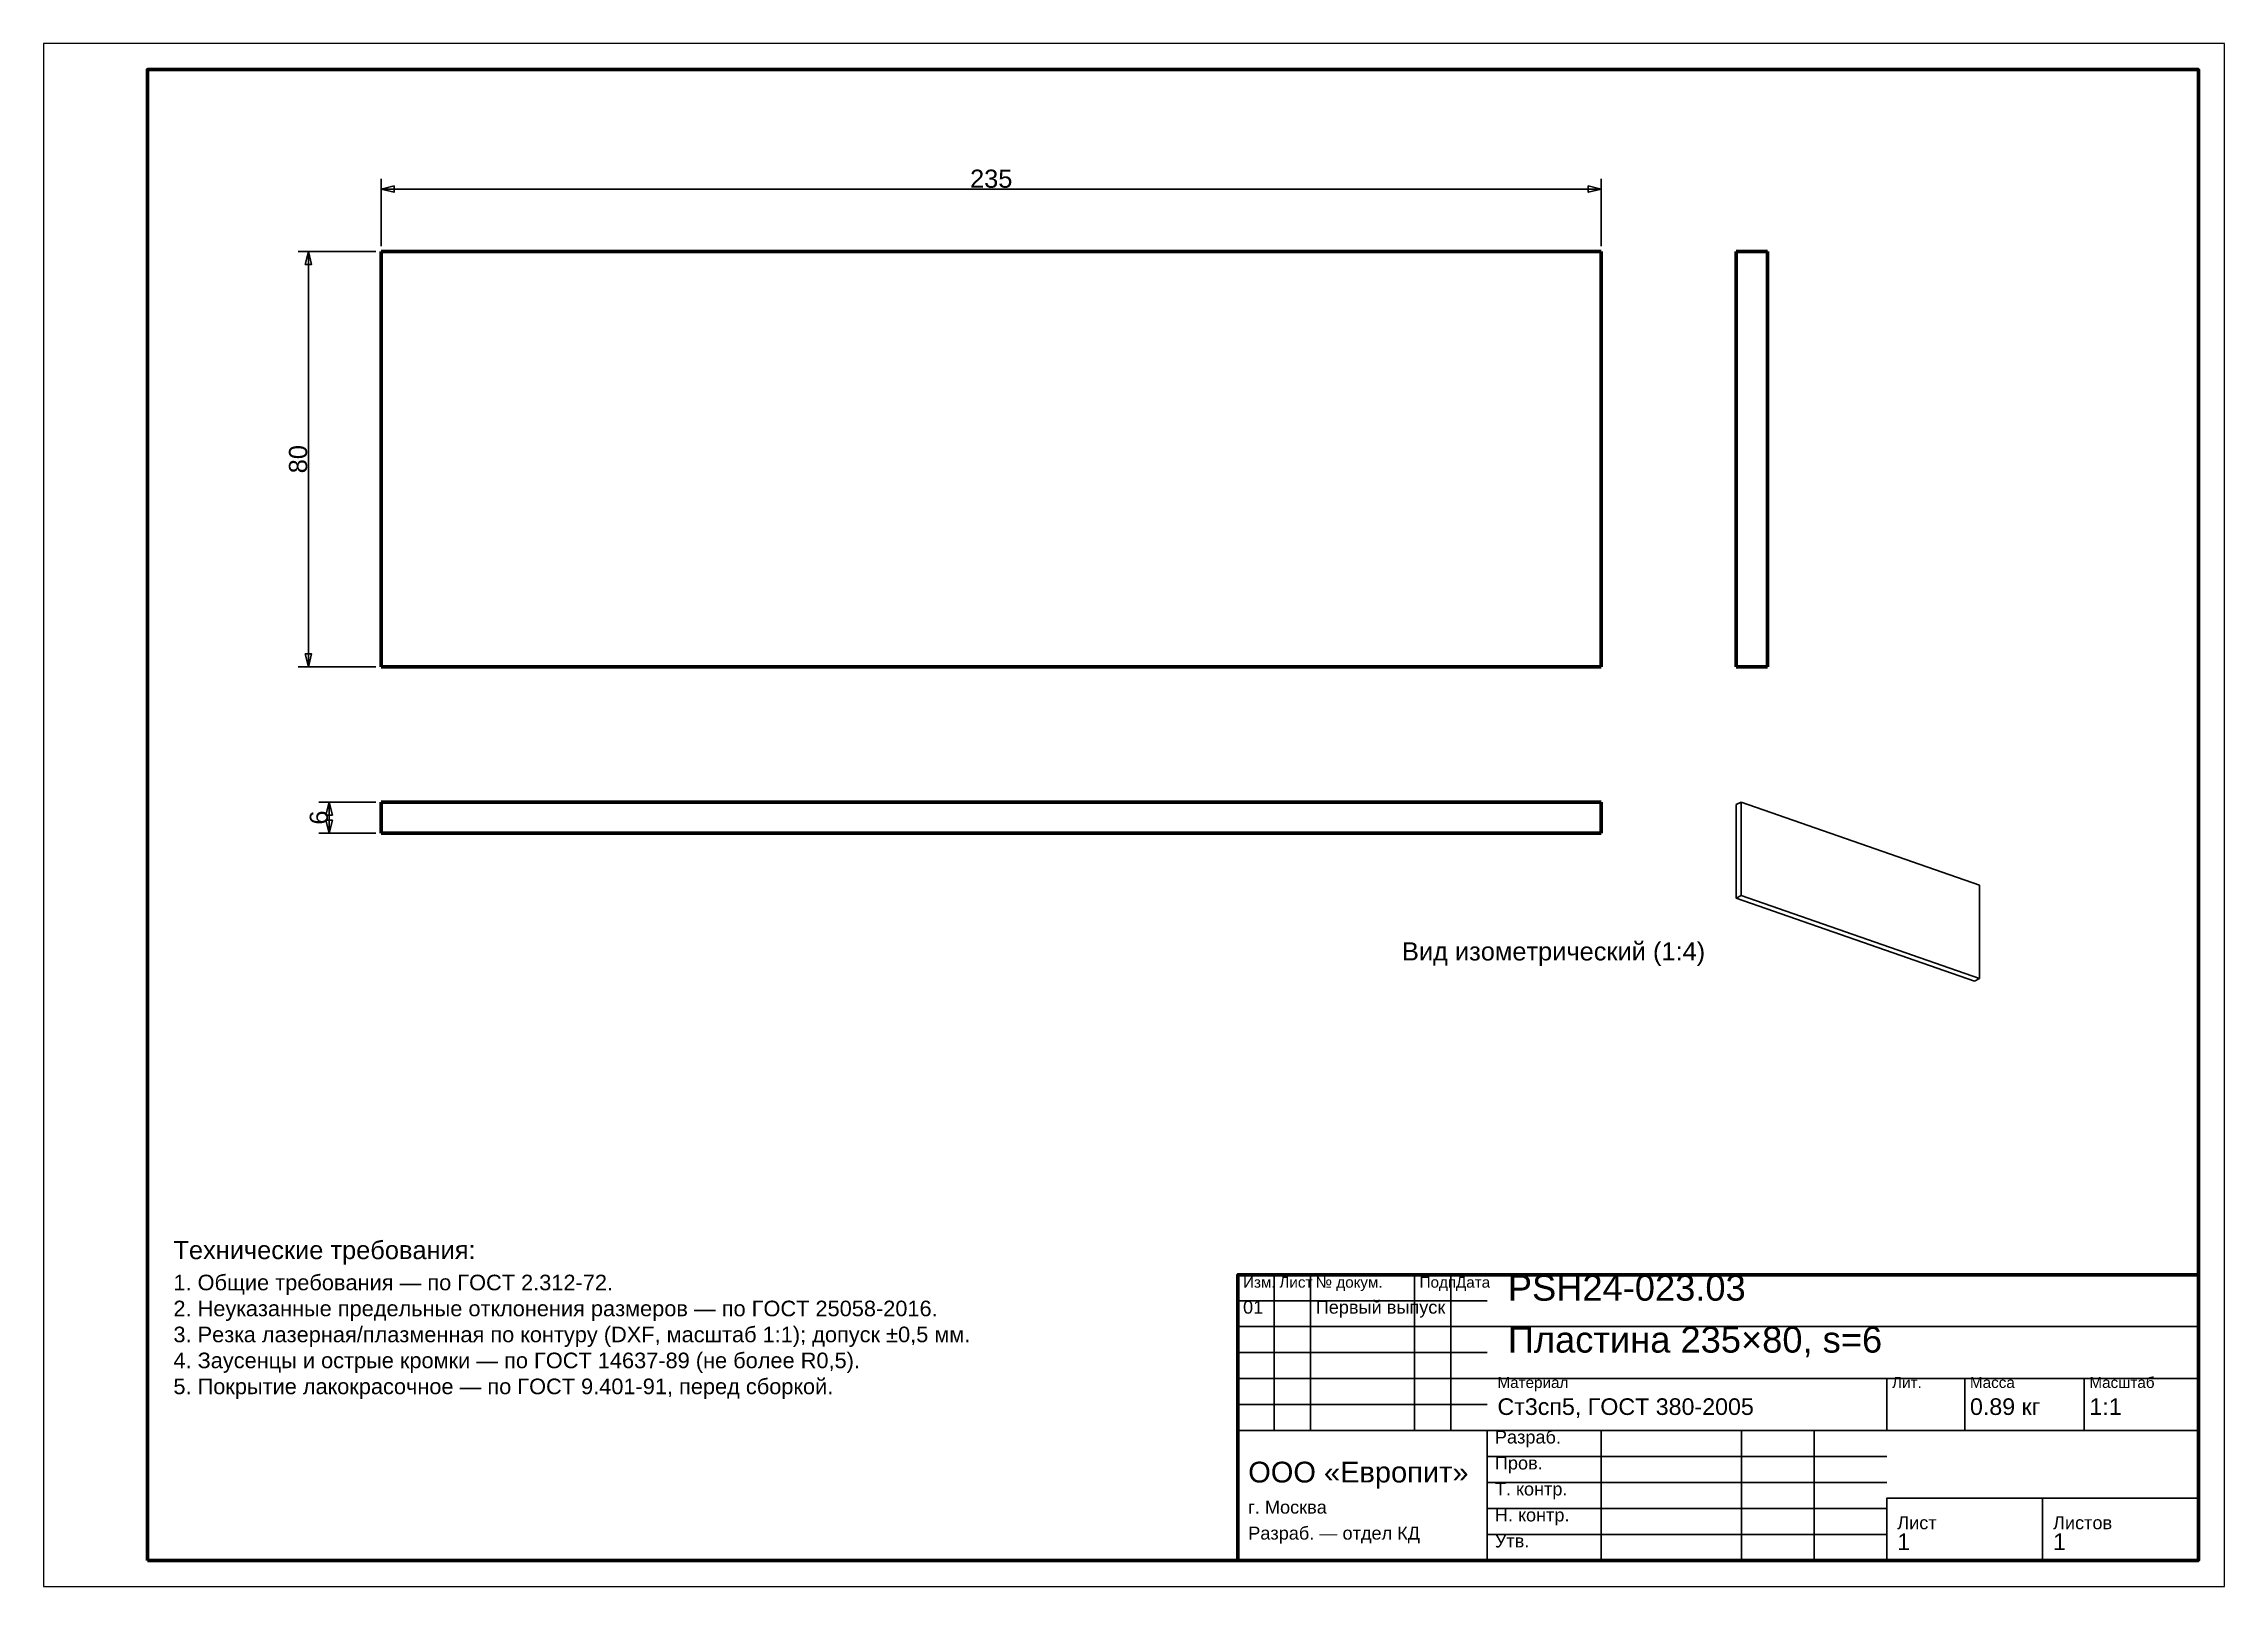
# Model space of a CAD drawing. Header units: millimetres. Extents: x 0 to 420, y 0 to 297.
import ezdxf
from ezdxf.enums import TextEntityAlignment as Align

# ---------------------------------------------------------------- set-up
doc = ezdxf.new("R2010")
doc.units = ezdxf.units.MM
doc.linetypes.add('DASHED', pattern=[1.524, 1.27, -0.254])
doc.styles.add('GOST', font='Arial')

msp = doc.modelspace()

# ---------------------------------------------------------------- linework, layer by layer
at = {"color": 7, "lineweight": 35}
for p, q in [((65, 258), (65, 271)), ((65, 269), (300, 269)), ((300, 258), (300, 271)), ((64, 257), (49, 257)), ((51, 177), (51, 257)), ((64, 177), (49, 177)), ((64, 151), (53, 151)), ((55, 145), (55, 151)), ((64, 145), (53, 145)), ((237, 30), (237, 60)), ((244, 30), (244, 60)), ((264, 30), (264, 60)), ((271, 30), (271, 60)), ((230, 55), (278, 55)), ((230, 50), (278, 50)), ((278, 50), (415, 50)), ((230, 45), (278, 45)), ((230, 40), (278, 40)), ((278, 40), (415, 40)), ((355, 30), (355, 40)), ((370, 30), (370, 40)), ((393, 30), (393, 40)), ((230, 35), (278, 35)), ((230, 30), (278, 30)), ((278, 30), (415, 30)), ((300, 5), (300, 30)), ((327, 5), (327, 30)), ((341, 5), (341, 30)), ((278, 25), (355, 25)), ((278, 20), (355, 20)), ((355, 17), (415, 17)), ((278, 15), (355, 15)), ((278, 10), (355, 10))]:
    msp.add_line(p, q, dxfattribs=at)
at = {"color": 1, "lineweight": 70}
for p, q in [((65, 257), (65, 177)), ((300, 257), (65, 257)), ((300, 177), (300, 257)), ((326, 177), (326, 257)), ((326, 257), (332, 257)), ((332, 257), (332, 177)), ((300, 177), (65, 177)), ((332, 177), (326, 177)), ((65, 151), (65, 145)), ((65, 151), (300, 151)), ((300, 145), (300, 151)), ((300, 145), (65, 145))]:
    msp.add_line(p, q, dxfattribs=at)
at = {"color": 5, "linetype": 'DASHED', "lineweight": 35}
for p, q in [((65, 257), (300, 257)), ((65, 177), (65, 257)), ((300, 257), (300, 177)), ((332, 257), (326, 257)), ((326, 257), (326, 177)), ((332, 177), (332, 257)), ((300, 177), (65, 177)), ((326, 177), (332, 177)), ((65, 145), (65, 151)), ((65, 151), (300, 151)), ((300, 151), (300, 145)), ((65, 145), (300, 145))]:
    msp.add_line(p, q, dxfattribs=at)
at = {"color": 1, "lineweight": 35}
for p, q in [((326, 150.49), (326.94, 151)), ((326, 132.49), (326, 150.49)), ((326.94, 151), (326.94, 133)), ((372.81, 135.01), (326.94, 151)), ((372.81, 117.01), (372.81, 135.01)), ((326.94, 133), (326, 132.49)), ((326, 132.49), (371.88, 116.5)), ((326.94, 133), (372.81, 117.01)), ((371.88, 116.5), (372.81, 117.01))]:
    msp.add_line(p, q, dxfattribs=at)
at = {"color": 7, "lineweight": 25}
msp.add_lwpolyline([(0, 0), (420, 0), (420, 297), (0, 297)], close=True, dxfattribs=at)
at = {"color": 7, "lineweight": 70}
for points in [[(20, 5), (415, 5), (415, 292), (20, 292)], [(230, 5), (415, 5), (415, 60), (230, 60)]]:
    msp.add_lwpolyline(points, close=True, dxfattribs=at)
at = {"color": 7, "lineweight": 35}
for points in [[(65, 269), (67.5, 268.38), (67.5, 269.62)], [(300, 269), (297.5, 269.62), (297.5, 268.38)], [(51, 257), (50.38, 254.5), (51.62, 254.5)], [(51, 177), (51.62, 179.5), (50.38, 179.5)], [(55, 151), (54.38, 148.5), (55.62, 148.5)], [(55, 145), (55.62, 147.5), (54.38, 147.5)], [(230, 5), (278, 5), (278, 30), (230, 30)], [(355, 5), (385, 5), (385, 17), (355, 17)], [(385, 5), (415, 5), (415, 17), (385, 17)]]:
    msp.add_lwpolyline(points, close=True, dxfattribs=at)

# ---------------------------------------------------------------- texts
at = {"color": 7, "style": 'GOST'}
msp.add_text('235', height=3.5, dxfattribs=at).set_placement((182.5, 271), align=Align.MIDDLE)
for s, p in [('80', (49, 217)), ('6', (53, 148))]:
    msp.add_text(s, height=3.5, rotation=90, dxfattribs=at).set_placement(p, align=Align.MIDDLE)
at = {"color": 3, "style": 'GOST'}
msp.add_text('Вид изометрический (1:4)', height=3.5, dxfattribs=at).set_placement((320, 120.5), align=Align.RIGHT)
for s, height, p in [('Технические требования:', 3.5, (25, 63)), ('1. Общие требования — по ГОСТ 2.312-72.', 3, (25, 57)), ('Изм.', 2.1, (231, 57.5)), ('Лист', 2.1, (238, 57.5)), ('№ докум.', 2.1, (245, 57.5)), ('Подп.', 2.1, (265, 57.5)), ('Дата', 2.1, (272, 57.5)), ('PSH24-023.03', 5, (282, 55)), ('2. Неуказанные предельные отклонения размеров — по ГОСТ 25058-2016.', 3, (25, 52)), ('01', 2.5, (231, 52.5)), ('Первый выпуск', 2.5, (245, 52.5)), ('3. Резка лазерная/плазменная по контуру (DXF, масштаб 1:1); допуск ±0,5 мм.', 3, (25, 47)), ('Пластина 235×80, s=6', 5, (282, 45)), ('4. Заусенцы и острые кромки — по ГОСТ 14637-89 (не более R0,5).', 3, (25, 42)), ('5. Покрытие лакокрасочное — по ГОСТ 9.401-91, перед сборкой.', 3, (25, 37)), ('Материал', 2.1, (280, 38.2)), ('Лит.', 2.1, (356, 38.2)), ('Масса', 2.1, (371, 38.2)), ('Масштаб', 2.1, (394, 38.2)), ('Ст3сп5, ГОСТ 380-2005', 3.2, (280, 33)), ('0.89 кг', 3.2, (371, 33)), ('1:1', 3.2, (394, 33)), ('Разраб.', 2.5, (279.5, 27.5)), ('ООО «Европит»', 4, (232, 20)), ('Пров.', 2.5, (279.5, 22.5)), ('Т. контр.', 2.5, (279.5, 17.5)), ('г. Москва', 2.5, (232, 14)), ('Н. контр.', 2.5, (279.5, 12.5)), ('Лист', 2.5, (357, 11)), ('Листов', 2.5, (387, 11)), ('Разраб. — отдел КД', 2.5, (232, 9)), ('Утв.', 2.5, (279.5, 7.5)), ('1', 3.2, (357, 7)), ('1', 3.2, (387, 7))]:
    msp.add_text(s, height=height, dxfattribs=at).set_placement(p)

doc.saveas('drawing.dxf')
